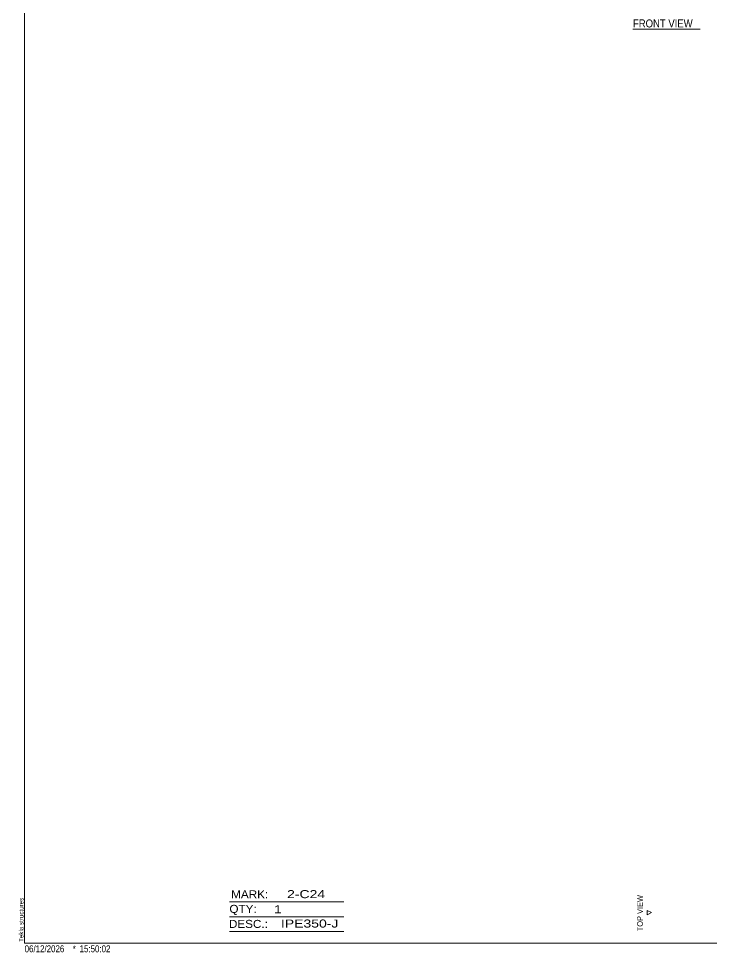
# Model space of a CAD drawing. Header units: millimetres. Extents: x 2 to 579, y 0 to 825.
# Drawn here: x 2.4 to 305.1, y 1 to 409.2 of the extents above; entities that cross this region are included whole.
import ezdxf

# ---------------------------------------------------------------- set-up
doc = ezdxf.new("R2010")
doc.units = ezdxf.units.MM
doc.linetypes.add('XKITLINE00', pattern=[0])
doc.layers.add('DrawingSheet', color=5, linetype='Continuous', lineweight=0)
doc.layers.add('OtherObjectType', color=7, linetype='Continuous', lineweight=0)
doc.styles.add('ARIAL', font='ARIAL.TTF')
doc.styles.add('ARIAL_NARROW', font='ARIALN.TTF')

# ---------------------------------------------------------------- blocks, each defined once
blk = doc.blocks.new('*A97')
at = {"layer": 'DrawingSheet', "color": 5, "linetype": 'XKITLINE00', "lineweight": 0}
for p, q in [((5, 825), (5, 5)), ((5, 5), (579, 5))]:
    blk.add_line(p, q, dxfattribs=at)
at = {"layer": 'DrawingSheet', "color": 5, "style": 'ARIAL', "width": 0.85}
blk.add_text('Tekla structures', height=2, rotation=90, dxfattribs=at).set_placement((4.5, 5.5))
blk = doc.blocks.new('*A101')
at = {"layer": 'OtherObjectType', "color": 6, "linetype": 'XKITLINE00', "lineweight": 0}
for p, q in [((94.5, 23), (144.5, 23)), ((94.5, 16.5), (144.5, 16.5)), ((94.5, 10), (144.5, 10))]:
    blk.add_line(p, q, dxfattribs=at)
at = {"layer": 'OtherObjectType', "color": 6, "style": 'ARIAL_NARROW'}
for s, width, p in [('MARK:', 1.275, (95.27, 24.58)), ('2-C24', 1.525501, (119.69, 24.65)), ('QTY:', 1.275, (94.5, 18.19)), ('1', 1.525501, (113.99, 18.05)), ('DESC.:', 1.275, (94.29, 11.63)), ('IPE350-J', 1.525501, (117, 11.79))]:
    blk.add_text(s, height=3.5, dxfattribs=dict(at, width=width)).set_placement(p)
blk = doc.blocks.new('*A104')
at = {"layer": 'OtherObjectType', "color": 7, "style": 'ARIAL_NARROW', "width": 1.008832}
for s, p in [('06/12/2026', (4.99, 1)), ('*', (26, 1)), ('15:50:02', (29, 1))]:
    blk.add_text(s, height=3, dxfattribs=at).set_placement(p)
blk = doc.blocks.new('*A130')
at = {"layer": 'OtherObjectType', "color": 7, "linetype": 'XKITLINE00', "lineweight": 0}
blk.add_line((270.88, 404.59), (300.18, 404.59), dxfattribs=at)
at = {"layer": 'OtherObjectType', "color": 7, "style": 'ARIAL', "width": 0.85}
blk.add_text('FRONT VIEW', height=3.5, dxfattribs=at).set_placement((270.88, 405.34))
blk = doc.blocks.new('*A223')
at = {"layer": 'OtherObjectType', "color": 7, "linetype": 'XKITLINE00', "lineweight": 0}
for p, q in [((277.1, 17.37), (277.1, 19.25)), ((277.1, 19.25), (278.97, 18.31)), ((278.97, 18.31), (277.1, 17.37)), ((278.97, 18.31), (278.97, 18.31))]:
    blk.add_line(p, q, dxfattribs=at)
at = {"layer": 'OtherObjectType', "color": 7, "style": 'ARIAL', "width": 0.85}
blk.add_text('TOP VIEW', height=2.5, rotation=90, dxfattribs=at).set_placement((275.22, 10.16))

msp = doc.modelspace()

# ---------------------------------------------------------------- block references
at = {"lineweight": 0}
for name in ['*A97', '*A130', '*A101', '*A104']:
    msp.add_blockref(name, (0, 0), dxfattribs=at)
at = {"layer": 'OtherObjectType', "lineweight": 0}
msp.add_blockref('*A223', (0, 0), dxfattribs=at)

doc.saveas('drawing.dxf')
